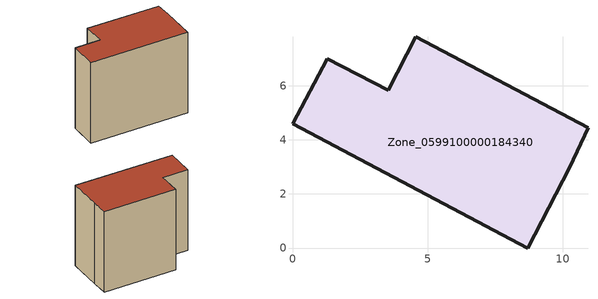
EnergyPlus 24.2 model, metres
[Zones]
Zone_0599100000184340
 floor ground (C_G): 1.29,7 3.54,5.84 4.57,7.81 10.93,4.45 10.26,2.99 8.7,0 0,4.59 z0
 wall outside (C_F): 3.54,5.84 1.29,7 0,4.59 8.7,0 10.26,2.99 10.93,4.45 4.57,7.81 3.54,5.84 z0:8.42
 roof outside (C_R): 10.93,4.45 4.57,7.81 3.54,5.84 1.29,7 0,4.59 8.7,0 10.26,2.99 z8.42
[BUILDING]
Pand.0599100000184340: North Axis=0; Terrain=City; Loads Convergence Tolerance Value=0.04; Temperature Convergence Tolerance Value=0.4; Solar Distribution=FullExterior; Maximum Number of Warmup Days=25; Minimum Number of Warmup Days=1
[Site:Location]
Rotterdam.The.Hague.AP_ZH_NLD Design_Conditions: Latitude=51.96; Longitude=4.45; Time Zone=1; Elevation=-4.5
[SITE:GROUNDTEMPERATURE:BUILDINGSURFACE]
18, 18, 18, 18, 18, 18, 18, 18, 18, 18, 18, 18
[MATERIAL] Thermal Absorptance=0.9; Solar Absorptance=0.7; Visible Absorptance=0.7
Name | Roughness | Thickness | Conductivity | Density | Specific Heat
G.TI.1946 | MediumSmooth | 0.15 | 1 | 540 | 1210
F.TI.1946 | Rough | 0.3 | 0.857143 | 1920 | 840
R.TI.1946 | MediumRough | 0.2 | 0.1 | 1500 | 1000
[CONSTRUCTION]
C_G: G.TI.1946
C_F: F.TI.1946
C_R: R.TI.1946
[ZONE]
Zone_0599100000184340: Type=1; Multiplier=1; Ceiling Height=Autocalculate; Volume=Autocalculate; Floor Area=autocalculate; Part of Total Floor Area=Yes
[ZONEINFILTRATION:DESIGNFLOWRATE]
Infil_Zone_0599100000184340: Zone or ZoneList or Space or SpaceList=Zone_0599100000184340; Schedule=AlwaysOn; Design Flow Rate Calculation Method=Flow/Area; Flow Rate per Floor Area=0.003; Constant Term Coefficient=1; Temperature Term Coefficient=0; Velocity Term Coefficient=0; Velocity Squared Term Coefficient=0
[HVACTEMPLATE:ZONE:IDEALLOADSAIRSYSTEM]
Zone_0599100000184340: Maximum Heating Supply Air Temperature=50; Minimum Cooling Supply Air Temperature=13; Maximum Heating Supply Air Humidity Ratio=0.0156; Minimum Cooling Supply Air Humidity Ratio=0.0077; Heating Limit=NoLimit; Cooling Limit=NoLimit; Dehumidification Control Type=ConstantSensibleHeatRatio; Cooling Sensible Heat Ratio=0.7; Dehumidification Setpoint=60; Humidification Control Type=None; Humidification Setpoint=30; Outdoor Air Method=None; Outdoor Air Flow Rate per Person=0.00944; Outdoor Air Flow Rate per Zone Floor Area=0; Outdoor Air Flow Rate per Zone=0; Demand Controlled Ventilation Type=None; Outdoor Air Economizer Type=NoEconomizer; Heat Recovery Type=None; Sensible Heat Recovery Effectiveness=0.7; Latent Heat Recovery Effectiveness=0.65
[ZONECONTROL:THERMOSTAT]
ThermostatControl_Zone_0599100000184340: Zone or ZoneList=Zone_0599100000184340; Control Type Schedule=DualSetpointControlType; Control 1=Thermostat_Zone_0599100000184340; Temperature Difference Between Cutout And Setpoint=0
[THERMOSTATSETPOINT:DUALSETPOINT]
Thermostat_Zone_0599100000184340: Heating Setpoint Temperature Schedule=HeatingSetpoint_Zone_0599100000184340; Cooling Setpoint Temperature Schedule=CoolingSetpoint_Zone_0599100000184340
[SCHEDULE:COMPACT]
HeatingSetpoint_Zone_0599100000184340: Through: 12/31, For: AllDays, Until: 24:00, 21
CoolingSetpoint_Zone_0599100000184340: Through: 12/31, For: AllDays, Until: 24:00, 24
DualSetpointControlType: Through: 12/31, For: AllDays, Until: 24:00, 4
AlwaysOn: Through: 12/31, For: AllDays, Until: 24:00, 1
